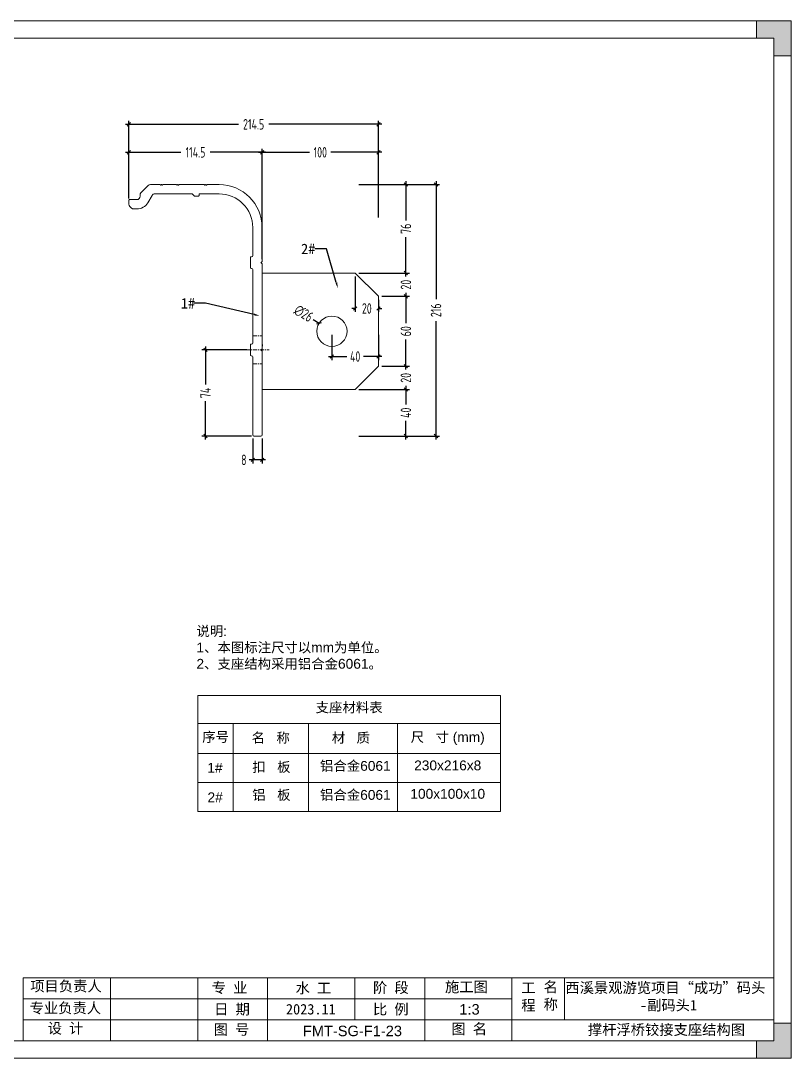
# Model space of a CAD drawing. Header units: millimetres. Extents: x 136606 to 1229059, y 82794 to 127566.
# Drawn here: x 957097 to 957759, y 126455 to 127346 of the extents above; entities that cross this region are included whole.
import ezdxf
from ezdxf import colors
from ezdxf.entities.mleader import LeaderData, LeaderLine
from ezdxf.math import Vec2, Vec3

# ---------------------------------------------------------------- set-up
doc = ezdxf.new("R2010")
doc.units = ezdxf.units.MM
doc.linetypes.add('CENTER', pattern=[0.6, 0.375, -0.075, 0.075, -0.075])
doc.linetypes.add('CENTER2', pattern=[28.575, 19.05, -3.175, 3.175, -3.175])
doc.layers.add('HR-dimension', color=9, linetype='Continuous')
doc.layers.add('标注', color=9, linetype='Continuous')
for name, color, linetype, lineweight in [('加强板', 140, 'Continuous', 18), ('图框', 7, 'Continuous', 13), ('型材', 7, 'Continuous', 15), ('扣板', 7, 'Continuous', 9), ('文本', 3, 'Continuous', 13), ('虚线', 1, 'CENTER2', 0)]:
    doc.layers.add(name, color=color, linetype=linetype, lineweight=lineweight)
doc.styles.add('Arial', font='arial.ttf')
doc.styles.add('hztxt', font='ros1.shx', dxfattribs={"width": 0.8, "bigfont": 'hztxt.shx'})
doc.styles.get("Standard").update_dxf_attribs({"font": 'arial.ttf'})
doc.dimstyles.new('DIM-3', dxfattribs={"dimscale": 3, "dimtxt": 3, "dimasz": 1, "dimexe": 1, "dimexo": 1, "dimgap": 1, "dimtad": 0, "dimdec": 1, "dimrnd": 0.0005, "dimzin": 9, "dimdsep": 46, "dimtxsty": 'hztxt', "dimblk": 'OBLIQUE', "dimcen": 0, "dimdle": 1, "dimclrd": 9, "dimclre": 9, "dimclrt": 2, "dimazin": 2, "dimtfac": 1, "dimtdec": 1, "dimtofl": 0, "dimtmove": 0, "dimatfit": 3, "dimfxl": 1, "dimarcsym": 2})

# ---------------------------------------------------------------- blocks, each defined once
blk = doc.blocks.new('GW-TK')
at = {"layer": '图框', "linetype": 'Continuous', "lineweight": 0}
h = blk.add_hatch(color=256, dxfattribs=at)
h.dxf.hatch_style = 1
h.paths.add_polyline_path([(927593.55, 464715.01), (927593.55, 464710.01), (927598.55, 464710.01), (927598.55, 464705.01), (927603.55, 464705.01), (927603.55, 464715.01)])
h = blk.add_hatch(color=256, dxfattribs=at)
h.dxf.hatch_style = 1
h.paths.add_polyline_path([(927603.55, 464418.01), (927603.55, 464428.01), (927598.55, 464428.01), (927598.55, 464423.01), (927593.55, 464423.01), (927593.55, 464418.01)])
at = {"layer": '图框', "linetype": 'Continuous'}
for p, q in [((927383.55, 464441.02), (927383.55, 464423.01)), ((927408.55, 464441.02), (927408.55, 464423.01)), ((927433.55, 464441.02), (927433.55, 464423.01)), ((927453.55, 464441.02), (927453.55, 464423.01)), ((927478.55, 464441.02), (927478.55, 464429.01)), ((927498.55, 464441.02), (927498.55, 464423.01)), ((927523.55, 464441.02), (927523.55, 464423.01)), ((927538.55, 464441.02), (927538.55, 464429.01)), ((927383.55, 464435.01), (927523.55, 464435.01)), ((927451.56, 464429.01), (927383.55, 464429.01)), ((927383.55, 464429.01), (927598.55, 464429.01))]:
    blk.add_line(p, q, dxfattribs=at)
at = {"layer": '图框'}
for points in [[(927183.55, 464715.01), (927603.55, 464715.01), (927603.55, 464418.01), (927183.55, 464418.01)], [(927188.55, 464710.01), (927598.55, 464710.01), (927598.55, 464423.01), (927188.55, 464423.01)]]:
    blk.add_lwpolyline(points, close=True, dxfattribs=at)
at = {"layer": '图框', "linetype": 'Continuous', "lineweight": 0}
for points in [[(927598.55, 464705.01), (927598.55, 464710.01), (927593.55, 464710.01), (927593.55, 464715.01), (927603.55, 464715.01), (927603.55, 464705.01)], [(927598.55, 464428.01), (927598.55, 464423.01), (927593.55, 464423.01), (927593.55, 464418.01), (927603.55, 464418.01), (927603.55, 464428.01)]]:
    blk.add_lwpolyline(points, close=True, dxfattribs=at)
at = {"layer": '图框', "linetype": 'Continuous'}
blk.add_lwpolyline([(927383.55, 464441.02), (927598.55, 464441.02)], dxfattribs=at)
at = {"layer": '图框', "linetype": 'Continuous', "char_height": 3, "attachment_point": 1}
for s, width, heights, insert in [('{\\fSimSun|b0|i0|c134|p2;项目负责人}', 26.0225, [0], (927385.56, 464440.15)), ('{\\fSimSun|b0|i0|c134|p2;名 称}', 5.2119, [0], (927532.62, 464439.93)), ('{\\fSimSun|b0|i0|c134|p2;专 业}', 12.8345, [0], (927437.53, 464439.73)), ('{\\fSimSun|b0|i0|c134|p2;阶 段}', 17.4775, [0], (927483.73, 464439.73)), ('{\\fSimSun|b0|i0|c134|p2;工 程}', 5.2119, [0], (927526.21, 464439.66)), ('{\\fSimSun|b0|i0|c134|p2;专业负责人}', 24.6361, [2.04], (927385.39, 464433.9)), ('{\\fSimSun|b0|i0|c134|p2;日 期}', 11.224, [0], (927438.25, 464433.55)), ('{\\fSimSun|b0|i0|c134|p2;比 例}', 10.9146, [0], (927483.71, 464433.55)), ('{\\fSimSun|b0|i0|c134|p2;设 计}', 16.2353, [0], (927390.55, 464428.09)), ('{\\fSimSun|b0|i0|c134|p2;图 号}', 23.6261, [0], (927438.11, 464427.75)), ('{\\fSimSun|b0|i0|c134|p2;图 名}', 12.066, [0], (927506.19, 464427.94))]:
    blk.add_mtext_dynamic_manual_height_columns(s, width=width, gutter_width=17.5, heights=heights, dxfattribs=dict(at, insert=insert))
at = {"layer": '图框', "color": 3, "linetype": 'Continuous', "char_height": 3, "attachment_point": 1}
for s, width, insert in [('\\pt9;{\\fSimSun|b0|i0|c134|p2;施工图}', 18.6303, (927504.36, 464439.94)), ('{\\fSimSun|b0|i0|c134|p2;水 工}', 11.224, (927461.55, 464439.63)), ('\\pi0.39911,t9.39911;{\\fSimSun|b0|i0|c134|p2;西溪景观游览项目“成功”码头\\P\\pi21.75744,t30.75744;-副码头1}', 60.0149, (927538.45, 464439.71)), ('{\\fSimSun|b0|i0|c134|p2;2023.11}', 11.224, (927458.8, 464433.55))]:
    blk.add_mtext_dynamic_manual_height_columns(s, width=width, gutter_width=17.5, heights=[0], dxfattribs=dict(at, insert=insert))
blk = doc.blocks.new('_Oblique')
at = {"color": 0, "linetype": 'ByBlock', "lineweight": -2}
blk.add_line((-0.5, -0.5), (0.5, 0.5), dxfattribs=at)
blk = doc.blocks.new('*D2282')
at = {"layer": 'Defpoints', "color": 0, "ltscale": 10, "transparency": 16777216}
for p in [(957294.44, 127063.01), (957255.79, 126989.01), (957298.44, 126989.01)]:
    blk.add_point(p, dxfattribs=at)
at = {"layer": 'HR-dimension', "color": 9, "lineweight": -2, "ltscale": 10, "transparency": 16777216}
for p, q in [((957291.44, 127063.01), (957252.79, 127063.01)), ((957255.79, 127066.01), (957255.79, 127033.21)), ((957255.79, 126986.01), (957255.79, 127018.81)), ((957295.44, 126989.01), (957252.79, 126989.01))]:
    blk.add_line(p, q, dxfattribs=at)
at = {"layer": 'HR-dimension', "color": 9, "lineweight": -2, "ltscale": 10, "transparency": 16777216, "xscale": 3, "yscale": 3, "zscale": 3}
for p, rotation in [((957255.79, 127063.01), 90), ((957255.79, 126989.01), 270)]:
    blk.add_blockref('_Oblique', p, dxfattribs=dict(at, rotation=rotation))
at = {"layer": 'HR-dimension', "color": 2, "ltscale": 10, "transparency": 16777216, "insert": (957255.79, 127026.01), "char_height": 9, "attachment_point": 5, "rotation": 90, "style": 'hztxt'}
blk.add_mtext('74', dxfattribs=at)
blk = doc.blocks.new('*D2283')
at = {"color": 9, "lineweight": -2, "transparency": 16777216}
for p, q in [((957186.94, 127232.67), (957234.47, 127232.67)), ((957189.94, 127192.88), (957189.94, 127235.67)), ((957307.44, 127232.67), (957259.91, 127232.67)), ((957304.44, 127141.02), (957304.44, 127235.67))]:
    blk.add_line(p, q, dxfattribs=at)
at = {"layer": 'Defpoints', "color": 0, "transparency": 16777216}
for p in [(957189.94, 127232.67), (957189.94, 127189.88), (957304.44, 127138.02)]:
    blk.add_point(p, dxfattribs=at)
at = {"color": 9, "lineweight": -2, "transparency": 16777216, "xscale": 3, "yscale": 3, "zscale": 3, "rotation": 180}
blk.add_blockref('_Oblique', (957189.94, 127232.67), dxfattribs=at)
at = {"color": 9, "lineweight": -2, "transparency": 16777216, "xscale": 3, "yscale": 3, "zscale": 3}
blk.add_blockref('_Oblique', (957304.44, 127232.67), dxfattribs=at)
at = {"color": 2, "transparency": 16777216, "insert": (957247.19, 127232.67), "char_height": 9, "attachment_point": 5, "style": 'hztxt'}
blk.add_mtext('114.5', dxfattribs=at)
blk = doc.blocks.new('*D2284')
at = {"color": 9, "lineweight": -2, "transparency": 16777216}
for p, q in [((957301.44, 127232.67), (957345.32, 127232.67)), ((957304.44, 127141.02), (957304.44, 127235.67)), ((957407.44, 127232.67), (957363.56, 127232.67)), ((957404.44, 127176.79), (957404.44, 127235.67))]:
    blk.add_line(p, q, dxfattribs=at)
at = {"layer": 'Defpoints', "color": 0, "transparency": 16777216}
for p in [(957304.44, 127232.67), (957404.44, 127173.79), (957304.44, 127138.02)]:
    blk.add_point(p, dxfattribs=at)
at = {"color": 9, "lineweight": -2, "transparency": 16777216, "xscale": 3, "yscale": 3, "zscale": 3, "rotation": 180}
blk.add_blockref('_Oblique', (957304.44, 127232.67), dxfattribs=at)
at = {"color": 9, "lineweight": -2, "transparency": 16777216, "xscale": 3, "yscale": 3, "zscale": 3}
blk.add_blockref('_Oblique', (957404.44, 127232.67), dxfattribs=at)
at = {"color": 2, "transparency": 16777216, "insert": (957354.44, 127232.67), "char_height": 9, "attachment_point": 5, "style": 'hztxt'}
blk.add_mtext('100', dxfattribs=at)
blk = doc.blocks.new('*D2285')
at = {"color": 9, "lineweight": -2, "transparency": 16777216}
for p, q in [((957186.94, 127256.74), (957284.11, 127256.74)), ((957189.94, 127192.88), (957189.94, 127259.74)), ((957407.44, 127256.74), (957310.27, 127256.74)), ((957404.44, 127181.06), (957404.44, 127259.74))]:
    blk.add_line(p, q, dxfattribs=at)
at = {"layer": 'Defpoints', "color": 0, "transparency": 16777216}
for p in [(957404.44, 127256.74), (957189.94, 127189.88), (957404.44, 127178.06)]:
    blk.add_point(p, dxfattribs=at)
at = {"color": 9, "lineweight": -2, "transparency": 16777216, "xscale": 3, "yscale": 3, "zscale": 3, "rotation": 180}
blk.add_blockref('_Oblique', (957189.94, 127256.74), dxfattribs=at)
at = {"color": 9, "lineweight": -2, "transparency": 16777216, "xscale": 3, "yscale": 3, "zscale": 3}
blk.add_blockref('_Oblique', (957404.44, 127256.74), dxfattribs=at)
at = {"color": 2, "transparency": 16777216, "insert": (957297.19, 127256.74), "char_height": 9, "attachment_point": 5, "style": 'hztxt'}
blk.add_mtext('214.5', dxfattribs=at)
blk = doc.blocks.new('*D2296')
at = {"color": 9, "lineweight": -2, "transparency": 16777216}
for p, q in [((957296.44, 126987.01), (957296.44, 126965.51)), ((957304.44, 126987.01), (957304.44, 126965.51)), ((957296.44, 126968.51), (957293.44, 126968.51)), ((957307.44, 126968.51), (957296.44, 126968.51))]:
    blk.add_line(p, q, dxfattribs=at)
at = {"layer": 'Defpoints', "color": 0, "transparency": 16777216}
for p in [(957296.44, 126990.01), (957304.44, 126990.01), (957296.44, 126968.51)]:
    blk.add_point(p, dxfattribs=at)
at = {"color": 9, "lineweight": -2, "transparency": 16777216, "xscale": 3, "yscale": 3, "zscale": 3, "rotation": 180}
blk.add_blockref('_Oblique', (957296.44, 126968.51), dxfattribs=at)
at = {"color": 9, "lineweight": -2, "transparency": 16777216, "xscale": 3, "yscale": 3, "zscale": 3}
blk.add_blockref('_Oblique', (957304.44, 126968.51), dxfattribs=at)
at = {"color": 2, "transparency": 16777216, "insert": (957288.76, 126968.51), "char_height": 9, "attachment_point": 5, "style": 'hztxt'}
blk.add_mtext('8', dxfattribs=at)
blk = doc.blocks.new('*D2319')
at = {"color": 9, "lineweight": -2, "transparency": 16777216}
for p, q in [((957387.44, 127129.01), (957431.03, 127129.01)), ((957428.03, 127129.01), (957428.03, 127132.01)), ((957407.44, 127109.01), (957431.03, 127109.01)), ((957428.03, 127109.01), (957428.03, 127106.01))]:
    blk.add_line(p, q, dxfattribs=at)
at = {"layer": 'Defpoints', "color": 0, "transparency": 16777216}
for p in [(957384.44, 127129.01), (957404.44, 127109.01), (957428.03, 127109.01)]:
    blk.add_point(p, dxfattribs=at)
at = {"color": 9, "lineweight": -2, "transparency": 16777216, "xscale": 3, "yscale": 3, "zscale": 3}
for p, rotation in [((957428.03, 127129.01), 270), ((957428.03, 127109.01), 90)]:
    blk.add_blockref('_Oblique', p, dxfattribs=dict(at, rotation=rotation))
at = {"color": 2, "transparency": 16777216, "insert": (957428.03, 127119.01), "char_height": 9, "attachment_point": 5, "rotation": 90, "style": 'hztxt'}
blk.add_mtext('20', dxfattribs=at)
blk = doc.blocks.new('*D2320')
at = {"color": 9, "lineweight": -2, "transparency": 16777216}
for p, q in [((957428.03, 127112.01), (957428.03, 127085.97)), ((957407.44, 127109.01), (957431.03, 127109.01)), ((957428.03, 127046.01), (957428.03, 127072.05)), ((957407.44, 127049.01), (957431.03, 127049.01))]:
    blk.add_line(p, q, dxfattribs=at)
at = {"layer": 'Defpoints', "color": 0, "transparency": 16777216}
for p in [(957404.44, 127109.01), (957404.44, 127049.01), (957428.03, 127049.01)]:
    blk.add_point(p, dxfattribs=at)
at = {"color": 9, "lineweight": -2, "transparency": 16777216, "xscale": 3, "yscale": 3, "zscale": 3}
for p, rotation in [((957428.03, 127109.01), 90), ((957428.03, 127049.01), 270)]:
    blk.add_blockref('_Oblique', p, dxfattribs=dict(at, rotation=rotation))
at = {"color": 2, "transparency": 16777216, "insert": (957428.03, 127079.01), "char_height": 9, "attachment_point": 5, "rotation": 90, "style": 'hztxt'}
blk.add_mtext('60', dxfattribs=at)
blk = doc.blocks.new('*D2321')
at = {"color": 9, "lineweight": -2, "transparency": 16777216}
for p, q in [((957407.44, 127049.01), (957431.03, 127049.01)), ((957428.03, 127049.01), (957428.03, 127052.01)), ((957387.44, 127029.01), (957431.03, 127029.01)), ((957428.03, 127029.01), (957428.03, 127026.01))]:
    blk.add_line(p, q, dxfattribs=at)
at = {"layer": 'Defpoints', "color": 0, "transparency": 16777216}
for p in [(957404.44, 127049.01), (957384.44, 127029.01), (957428.03, 127029.01)]:
    blk.add_point(p, dxfattribs=at)
at = {"color": 9, "lineweight": -2, "transparency": 16777216, "xscale": 3, "yscale": 3, "zscale": 3}
for p, rotation in [((957428.03, 127049.01), 270), ((957428.03, 127029.01), 90)]:
    blk.add_blockref('_Oblique', p, dxfattribs=dict(at, rotation=rotation))
at = {"color": 2, "transparency": 16777216, "insert": (957428.03, 127039.01), "char_height": 9, "attachment_point": 5, "rotation": 90, "style": 'hztxt'}
blk.add_mtext('20', dxfattribs=at)
blk = doc.blocks.new('*D2297')
at = {"color": 9, "lineweight": -2, "transparency": 16777216}
for p, q in [((957384.44, 127126.01), (957384.44, 127095.58)), ((957404.44, 127106.01), (957404.44, 127095.58)), ((957384.44, 127098.58), (957381.44, 127098.58)), ((957404.44, 127098.58), (957407.44, 127098.58))]:
    blk.add_line(p, q, dxfattribs=at)
at = {"layer": 'Defpoints', "color": 0, "transparency": 16777216}
for p in [(957384.44, 127129.01), (957404.44, 127109.01), (957384.44, 127098.58)]:
    blk.add_point(p, dxfattribs=at)
at = {"color": 9, "lineweight": -2, "transparency": 16777216, "xscale": 3, "yscale": 3, "zscale": 3}
blk.add_blockref('_Oblique', (957384.44, 127098.58), dxfattribs=at)
at = {"color": 9, "lineweight": -2, "transparency": 16777216, "xscale": 3, "yscale": 3, "zscale": 3, "rotation": 180}
blk.add_blockref('_Oblique', (957404.44, 127098.58), dxfattribs=at)
at = {"color": 2, "transparency": 16777216, "insert": (957394.44, 127098.58), "char_height": 9, "attachment_point": 5, "style": 'hztxt'}
blk.add_mtext('20', dxfattribs=at)
blk = doc.blocks.new('*D2322')
at = {"color": 9, "lineweight": -2, "transparency": 16777216}
for p, q in [((957364.44, 127076.01), (957364.44, 127054.29)), ((957404.44, 127076.01), (957404.44, 127054.29)), ((957361.44, 127057.29), (957377.36, 127057.29)), ((957407.44, 127057.29), (957391.52, 127057.29))]:
    blk.add_line(p, q, dxfattribs=at)
at = {"layer": 'Defpoints', "color": 0, "transparency": 16777216}
for p in [(957364.44, 127079.01), (957404.44, 127079.01), (957404.44, 127057.29)]:
    blk.add_point(p, dxfattribs=at)
at = {"color": 9, "lineweight": -2, "transparency": 16777216, "xscale": 3, "yscale": 3, "zscale": 3, "rotation": 180}
blk.add_blockref('_Oblique', (957364.44, 127057.29), dxfattribs=at)
at = {"color": 9, "lineweight": -2, "transparency": 16777216, "xscale": 3, "yscale": 3, "zscale": 3}
blk.add_blockref('_Oblique', (957404.44, 127057.29), dxfattribs=at)
at = {"color": 2, "transparency": 16777216, "insert": (957384.44, 127057.29), "char_height": 9, "attachment_point": 5, "style": 'hztxt'}
blk.add_mtext('40', dxfattribs=at)
blk = doc.blocks.new('*D2298')
at = {"color": 9, "lineweight": -2, "transparency": 16777216}
for p, q in [((957387.44, 127205.01), (957431.03, 127205.01)), ((957428.03, 127208.01), (957428.03, 127174.09)), ((957428.03, 127126.01), (957428.03, 127159.93)), ((957387.44, 127129.01), (957431.03, 127129.01))]:
    blk.add_line(p, q, dxfattribs=at)
at = {"layer": 'Defpoints', "color": 0, "transparency": 16777216}
for p in [(957384.44, 127205.01), (957428.03, 127205.01), (957384.44, 127129.01)]:
    blk.add_point(p, dxfattribs=at)
at = {"color": 9, "lineweight": -2, "transparency": 16777216, "xscale": 3, "yscale": 3, "zscale": 3}
for p, rotation in [((957428.03, 127205.01), 90), ((957428.03, 127129.01), 270)]:
    blk.add_blockref('_Oblique', p, dxfattribs=dict(at, rotation=rotation))
at = {"color": 2, "transparency": 16777216, "insert": (957428.03, 127167.01), "char_height": 9, "attachment_point": 5, "rotation": 90, "style": 'hztxt'}
blk.add_mtext('76', dxfattribs=at)
blk = doc.blocks.new('*D2299')
at = {"color": 9, "lineweight": -2, "transparency": 16777216}
for p, q in [((957428.03, 127032.01), (957428.03, 127016.09)), ((957387.44, 127029.01), (957431.03, 127029.01)), ((957428.03, 126986.01), (957428.03, 127001.93)), ((957387.44, 126989.01), (957431.03, 126989.01))]:
    blk.add_line(p, q, dxfattribs=at)
at = {"layer": 'Defpoints', "color": 0, "transparency": 16777216}
for p in [(957384.44, 127029.01), (957384.44, 126989.01), (957428.03, 126989.01)]:
    blk.add_point(p, dxfattribs=at)
at = {"color": 9, "lineweight": -2, "transparency": 16777216, "xscale": 3, "yscale": 3, "zscale": 3}
for p, rotation in [((957428.03, 127029.01), 90), ((957428.03, 126989.01), 270)]:
    blk.add_blockref('_Oblique', p, dxfattribs=dict(at, rotation=rotation))
at = {"color": 2, "transparency": 16777216, "insert": (957428.03, 127009.01), "char_height": 9, "attachment_point": 5, "rotation": 90, "style": 'hztxt'}
blk.add_mtext('40', dxfattribs=at)
blk = doc.blocks.new('*D2323')
at = {"color": 9, "lineweight": -2, "transparency": 16777216}
blk.add_line((957348.35, 127089.1), (957353.43, 127085.91), dxfattribs=at)
at = {"layer": 'Defpoints', "color": 0, "transparency": 16777216}
for p in [(957353.43, 127085.91), (957375.46, 127072.1)]:
    blk.add_point(p, dxfattribs=at)
at = {"color": 9, "lineweight": -2, "transparency": 16777216, "xscale": 3, "yscale": 3, "zscale": 3, "rotation": 327.9095850339663}
blk.add_blockref('_Oblique', (957353.43, 127085.91), dxfattribs=at)
at = {"color": 2, "transparency": 16777216, "insert": (957340.11, 127094.27), "char_height": 9, "attachment_point": 5, "rotation": 327.90959, "style": 'hztxt'}
blk.add_mtext('∅26', dxfattribs=at)
blk = doc.blocks.new('*D2300')
at = {"color": 9, "lineweight": -2, "transparency": 16777216}
for p, q in [((957387.44, 127205.01), (957456.9, 127205.01)), ((957453.9, 127208.01), (957453.9, 127106.49)), ((957453.9, 126986.01), (957453.9, 127087.53)), ((957387.44, 126989.01), (957456.9, 126989.01))]:
    blk.add_line(p, q, dxfattribs=at)
at = {"layer": 'Defpoints', "color": 0, "transparency": 16777216}
for p in [(957384.44, 127205.01), (957384.44, 126989.01), (957453.9, 126989.01)]:
    blk.add_point(p, dxfattribs=at)
at = {"color": 9, "lineweight": -2, "transparency": 16777216, "xscale": 3, "yscale": 3, "zscale": 3}
for p, rotation in [((957453.9, 127205.01), 90), ((957453.9, 126989.01), 270)]:
    blk.add_blockref('_Oblique', p, dxfattribs=dict(at, rotation=rotation))
at = {"color": 2, "transparency": 16777216, "insert": (957453.9, 127097.01), "char_height": 9, "attachment_point": 5, "rotation": 90, "style": 'hztxt'}
blk.add_mtext('216', dxfattribs=at)
blk = doc.blocks.new('扣板A')
at = {"layer": '扣板'}
for p, q in [((33, 216), (43.17, 216)), ((43.31, 215.94), (43.69, 215.56)), ((43.98, 215.56), (44.36, 215.94)), ((44.64, 215.94), (45.02, 215.56)), ((45.31, 215.56), (45.69, 215.94)), ((45.83, 216), (67.17, 216)), ((67.31, 215.94), (67.69, 215.56)), ((67.98, 215.56), (68.36, 215.94)), ((68.64, 215.94), (69.02, 215.56)), ((69.31, 215.56), (69.69, 215.94)), ((69.83, 216), (81.17, 216)), ((81.31, 215.94), (81.69, 215.56)), ((81.98, 215.56), (82.36, 215.94)), ((82.64, 215.94), (83.02, 215.56)), ((83.31, 215.56), (83.69, 215.94)), ((83.83, 216), (91.76, 216)), ((93.88, 215.12), (100.41, 208.59)), ((49.7, 208), (33, 208)), ((50.2, 206.5), (50.2, 207.5)), ((53.79, 206), (50.7, 206)), ((55.91, 207.71), (54.49, 206.29)), ((88, 208), (56.61, 208)), ((90.58, 206.54), (94.25, 200.37)), ((100.7, 207.89), (100.7, 206)), ((103.7, 203), (110, 203)), ((108.38, 195.88), (109.62, 197.12)), ((110.5, 202.5), (110.5, 199.24)), ((103.7, 195), (106.26, 195)), ((-4, 150.17), (-4, 179)), ((4, 179), (4, 155)), ((5, 154), (5.5, 154)), ((6, 153.5), (6, 144.5)), ((-4, 75.17), (-4, 147.83)), ((-3.06, 149.14), (-3.94, 150.02)), ((-3.94, 147.98), (-3.06, 148.86)), ((4, 143), (4, 80)), ((5.5, 144), (5, 144)), ((-4, 1), (-4, 72.83)), ((-3.06, 74.14), (-3.94, 75.02)), ((-3.94, 72.98), (-3.06, 73.86)), ((5, 79), (5.5, 79)), ((6, 78.5), (6, 69.5)), ((4, 68), (4, 1)), ((5.5, 69), (5, 69)), ((3, 0), (-3, 0))]:
    blk.add_line(p, q, dxfattribs=at)
for centre, radius, start, end in [((33, 179), 37, 90, 180), ((43.17, 215.8), 0.2, 44.99999, 90), ((43.83, 215.7), 0.2, 224.99999, 315), ((44.5, 215.8), 0.2, 44.99999, 135.00001), ((45.17, 215.7), 0.2, 224.99999, 315), ((45.83, 215.8), 0.2, 90, 135.00001), ((67.17, 215.8), 0.2, 44.99999, 90), ((67.83, 215.7), 0.2, 224.99999, 315), ((68.5, 215.8), 0.2, 44.99999, 135.00001), ((69.17, 215.7), 0.2, 224.99999, 315), ((69.83, 215.8), 0.2, 90, 135.00001), ((81.17, 215.8), 0.2, 44.99999, 90), ((81.83, 215.7), 0.2, 224.99999, 315), ((82.5, 215.8), 0.2, 44.99999, 135.00001), ((83.17, 215.7), 0.2, 224.99999, 315), ((83.83, 215.8), 0.2, 90, 135.00001), ((91.76, 213), 3, 45, 90), ((33, 179), 29, 90, 180), ((49.7, 207.5), 0.5, 360, 90), ((50.7, 206.5), 0.5, 180, 270), ((53.79, 207), 1, 270, 315), ((56.61, 207), 1, 90, 135), ((88, 205), 3, 30.78175, 90), ((99.7, 207.89), 1, 0, 45), ((103.7, 206), 3, 180, 270), ((103.7, 206), 11, 210.78175, 270), ((107.5, 199.24), 3, 315, 0), ((110, 202.5), 0.5, 0, 90), ((106.26, 198), 3, 270, 315), ((5, 155), 1, 180, 270), ((5.5, 153.5), 0.5, 0, 90), ((-3.8, 150.17), 0.2, 180, 225), ((-3.8, 147.83), 0.2, 135, 180), ((-3.2, 149), 0.2, 315, 45), ((5, 143), 1, 90, 180), ((5.5, 144.5), 0.5, 270, 0), ((-3.8, 75.17), 0.2, 180, 225), ((-3.8, 72.83), 0.2, 135, 180), ((-3.2, 74), 0.2, 315, 45), ((5, 80), 1, 180, 270), ((5.5, 78.5), 0.5, 0, 90), ((5, 68), 1, 90, 180), ((5.5, 69.5), 0.5, 270, 0), ((-3, 1), 1, 180, 270), ((3, 1), 1, 270, 360)]:
    blk.add_arc(centre, radius, start, end, dxfattribs=at)

msp = doc.modelspace()

# ---------------------------------------------------------------- linework, layer by layer
msp.add_line((957304.4433, 127067.5138), (957304.4433, 127066.1138))
at = {"layer": '加强板', "color": 3}
msp.add_lwpolyline([(957384.4433, 127129.0075), (957404.4433, 127109.0075), (957404.4433, 127049.0075), (957384.4433, 127029.0075), (957304.4433, 127029.0075), (957304.4433, 127129.0075)], close=True, dxfattribs=at)
msp.add_circle((957364.4433, 127079.0075), 13, dxfattribs=at)
at = {"layer": '文本'}
for p, q in [((957249.3168, 126766.2684), (957249.3168, 126666.6826)), ((957249.3168, 126766.2684), (957509.1936, 126766.2684)), ((957509.1936, 126766.2684), (957509.1936, 126666.6826)), ((957249.3168, 126742.0635), (957509.1936, 126742.0635)), ((957279.6089, 126742.0635), (957279.6089, 126666.6826)), ((957344.1924, 126742.0635), (957344.1924, 126666.6826)), ((957420.7899, 126742.0635), (957420.7899, 126666.6826)), ((957509.1936, 126742.0635), (957509.1936, 126666.9601)), ((957249.3168, 126716.4755), (957509.1936, 126716.4755)), ((957249.3168, 126691.579), (957509.1936, 126691.579)), ((957249.3168, 126666.6826), (957509.1936, 126666.6826))]:
    msp.add_line(p, q, dxfattribs=at)
at = {"layer": '虚线', "color": 1, "linetype": 'CENTER', "ltscale": 10}
for points in [[(957296.4433, 127075.0025), (957304.4433, 127075.0025)], [(957290.4433, 127063.0075), (957310.4433, 127063.0075)], [(957296.4433, 127051.0025), (957304.4433, 127051.0025)]]:
    msp.add_lwpolyline(points, dxfattribs=at)

# ---------------------------------------------------------------- block references
at = {"layer": '型材', "color": 2, "lineweight": 100, "transparency": 33554661, "xscale": -1}
msp.add_blockref('扣板A', (957300.4433, 126989.0075), dxfattribs=at)
at = {"layer": '文本', "xscale": 3, "yscale": 3, "zscale": 3}
msp.add_blockref('GW-TK', (-1825051.4691, -1266799.3827), dxfattribs=at)

# ---------------------------------------------------------------- texts
at = {"layer": '文本', "style": 'Arial'}
for p in [(957354.1949, 126701.5065), (957354.1949, 126676.6101)]:
    msp.add_text('铝合金6061', height=8.4375, dxfattribs=at).set_placement(p)
at = {"layer": '文本', "insert": (957248.0305, 126825.7432), "char_height": 8.4375, "attachment_point": 1, "style": 'Arial'}
msp.add_mtext_dynamic_manual_height_columns('{\\fSimSun|b0|i0|c134|p2;说明}:\\P1{\\fSimSun|b0|i0|c134|p2;、本图标注尺寸以}mm{\\fSimSun|b0|i0|c134|p2;为单位。\\P}2{\\fSimSun|b0|i0|c134|p2;、支座结构采用铝合金}6061{\\fSimSun|b0|i0|c134|p2;。}', width=203.497461, gutter_width=12.5, heights=[0], dxfattribs=at)
at = {"layer": '文本', "char_height": 8.4375, "attachment_point": 5, "style": 'Arial'}
for s, insert in [('支座材料表', (957379.2493, 126755.442)), ('序号', (957264.4959, 126730.1481)), ('名   称', (957311.8518, 126729.4334)), ('材   质', (957380.714, 126729.4334)), ('尺   寸 (mm)', (957463.9613, 126729.2494)), ('扣   板', (957312.3978, 126704.3217)), ('230x216x8', (957463.9613, 126706.0887)), ('1#', (957263.9188, 126704.1146)), ('铝   板', (957312.3978, 126680.3241)), ('100x100x10', (957463.9613, 126681.6767)), ('2#', (957264.0694, 126678.7232))]:
    msp.add_mtext(s, dxfattribs=dict(at, insert=insert))
at = {"layer": '文本', "color": 6, "char_height": 9, "attachment_point": 1, "style": 'Arial'}
for s, width, gutter_width, heights, insert in [('1:3', 19.702496, 1.4062, [0], (957473.9354, 126501.1484)), ('{\\C256;FMT-SG-F1-23}', 69.470087, 0, [9.4744], (957339.4607, 126482.6042)), ('撑杆浮桥铰接支座结构图', 164.493338, 1.4062, [0], (957584.4105, 126483.6736))]:
    msp.add_mtext_dynamic_manual_height_columns(s, width=width, gutter_width=gutter_width, heights=heights, dxfattribs=dict(at, insert=insert))

# ---------------------------------------------------------------- dimensions: what is measured, and where the dimension line sits
for base, p1, p2, picture, middle in [((957404.4433, 127256.7425), (957189.9433, 127189.8788), (957404.4433, 127178.0586), '*D2285', (957297.1933, 127256.7425)), ((957189.9433, 127232.6723), (957304.4433, 127138.0156), (957189.9433, 127189.8788), '*D2283', (957247.1933, 127232.6723)), ((957304.4433, 127232.6723), (957404.4433, 127173.7936), (957304.4433, 127138.0156), '*D2284', (957354.4433, 127232.6723)), ((957384.4433, 127098.5769), (957404.4433, 127109.0075), (957384.4433, 127129.0075), '*D2297', (957394.4433, 127098.5769)), ((957404.4433, 127057.2929), (957364.4433, 127079.0075), (957404.4433, 127079.0075), '*D2322', (957384.4433, 127057.2929)), ((957296.4433, 126968.5077), (957304.4433, 126990.0075), (957296.4433, 126990.0075), '*D2296', (957288.7633, 126968.5077))]:
    dim = msp.add_linear_dim(base=base, p1=p1, p2=p2, dimstyle='DIM-3')
    dim.commit()
    dim.dimension.update_dxf_attribs({"geometry": picture, "text_midpoint": middle})
for base, p1, p2, picture, middle in [((957428.0256, 127205.0075), (957384.4433, 127129.0075), (957384.4433, 127205.0075), '*D2298', (957428.0256, 127167.0075)), ((957453.9001, 126989.0075), (957384.4433, 127205.0075), (957384.4433, 126989.0075), '*D2300', (957453.9001, 127097.0075)), ((957428.0256, 127109.0075), (957384.4433, 127129.0075), (957404.4433, 127109.0075), '*D2319', (957428.0256, 127119.0075)), ((957428.0256, 127049.0075), (957404.4433, 127109.0075), (957404.4433, 127049.0075), '*D2320', (957428.0256, 127079.0075)), ((957428.0256, 127029.0075), (957404.4433, 127049.0075), (957384.4433, 127029.0075), '*D2321', (957428.0256, 127039.0075)), ((957428.0256, 126989.0075), (957384.4433, 127029.0075), (957384.4433, 126989.0075), '*D2299', (957428.0256, 127009.0075))]:
    dim = msp.add_linear_dim(base=base, p1=p1, p2=p2, angle=90, dimstyle='DIM-3')
    dim.commit()
    dim.dimension.update_dxf_attribs({"geometry": picture, "text_midpoint": middle})
dim = msp.add_diameter_dim_2p(p1=(957375.457, 127072.1011), p2=(957353.4295, 127085.9138), dimstyle='DIM-3')
dim.commit()
dim.dimension.update_dxf_attribs({"geometry": '*D2323', "text_midpoint": (957340.1114, 127094.2652)})
at = {"layer": 'HR-dimension', "ltscale": 10}
dim = msp.add_linear_dim(base=(957255.7942, 126989.0075), p1=(957294.4433, 127063.0075), p2=(957298.4433, 126989.0075), angle=90, dimstyle='DIM-3', dxfattribs=at)
dim.commit()
dim.dimension.update_dxf_attribs({"geometry": '*D2282', "text_midpoint": (957255.7942, 127026.0075)})

# ---------------------------------------------------------------- leaders
at = {"layer": '标注', "color": 6}
ml = msp.add_multileader_mtext('Standard', dxfattribs=at)
ml.set_content('{\\fSimSun|b0|i0|c134|p2;2#}', color=6, style='Arial')
ml.set_leader_properties(color=9)
ml.build(insert=Vec2(0, 0))
ml.multileader.update_dxf_attribs({"dogleg_length": 100, "arrow_head_size": 5})
ctx = ml.context
ctx.base_point, ctx.char_height, ctx.arrow_head_size, ctx.landing_gap_size, ctx.plane_origin = Vec3(957337.7552, 127149.703), 9, 5, 0.2, Vec3(957256.8528, 258206.7675)
notes = []
notes.append((ctx, [(1, (1, 1, 0), (957359.8052, 127149.703), (-1, 0), 10, [(0, [(957369.6064, 127115.9764)], 0, [])])]))
ctx.mtext.insert, ctx.mtext.width, ctx.mtext.defined_height, ctx.mtext.flow_direction = Vec3(957337.9552, 127154.203), 15.358341, 12.6472, 5
ml = msp.add_multileader_mtext('Standard', dxfattribs=at)
ml.set_content('{\\fSimSun|b0|i0|c134|p2;1#}', color=6, style='Arial')
ml.set_leader_properties(color=9)
ml.build(insert=Vec2(0, 0))
ml.multileader.update_dxf_attribs({"dogleg_length": 100, "arrow_head_size": 5})
ctx = ml.context
ctx.base_point, ctx.char_height, ctx.arrow_head_size, ctx.landing_gap_size, ctx.plane_origin = Vec3(957048.6164, 127109.3922), 9, 5, 0.2, Vec3(956988.7553, 258130.5628)
notes.append((ctx, [(0, (1, 1, 0), (957038.6164, 127109.3922), (1, 0), 10, [(0, [(956993.8083, 127094.2653)], 0, [])])]))
ctx.mtext.insert, ctx.mtext.width, ctx.mtext.defined_height, ctx.mtext.flow_direction = Vec3(957048.8164, 127113.8922), 100, 36.9267, 5
ml = msp.add_multileader_mtext('Standard', dxfattribs=at)
ml.set_content('{\\fSimSun|b0|i0|c134|p2;1#}', color=6, style='Arial')
ml.set_leader_properties(color=9)
ml.build(insert=Vec2(0, 0))
ml.multileader.update_dxf_attribs({"dogleg_length": 100, "arrow_head_size": 5})
ctx = ml.context
ctx.base_point, ctx.char_height, ctx.arrow_head_size, ctx.landing_gap_size, ctx.plane_origin = Vec3(957234.4704, 127103.0304), 9, 5, 0.2, Vec3(957192.8486, 258132.6999)
notes.append((ctx, [(1, (1, 1, 0), (957255.7204, 127103.0304), (-1, 0), 10, [(0, [(957302.4059, 127092.2602)], 0, [])])]))
ctx.mtext.insert, ctx.mtext.width, ctx.mtext.defined_height, ctx.mtext.flow_direction = Vec3(957234.6704, 127107.5304), 100, 36.9267, 5
ml = msp.add_multileader_mtext('Standard', dxfattribs=at)
ml.set_content('{\\fSimSun|b0|i0|c134|p2;1#}', color=6, style='Arial')
ml.set_leader_properties(color=9)
ml.build(insert=Vec2(0, 0))
ml.multileader.update_dxf_attribs({"dogleg_length": 100, "arrow_head_size": 5})
ctx = ml.context
ctx.base_point, ctx.char_height, ctx.arrow_head_size, ctx.landing_gap_size, ctx.plane_origin = Vec3(957045.5076, 126851.3755), 9, 5, 0.2, Vec3(956997.9028, 257780.3375)
notes.append((ctx, [(0, (1, 1, 0), (957035.5076, 126851.3755), (1, 0), 10, [(0, [(957002.9558, 126836.4849)], 0, [])])]))
ctx.mtext.insert, ctx.mtext.width, ctx.mtext.defined_height, ctx.mtext.flow_direction = Vec3(957045.7076, 126855.8755), 100, 36.9267, 5
for ctx, leaders in notes:
    for number, flags, end, landing, length, lines in leaders:
        leader = LeaderData()
        leader.index, (leader.has_last_leader_line, leader.has_dogleg_vector, leader.attachment_direction) = number, flags
        leader.last_leader_point, leader.dogleg_vector, leader.dogleg_length = Vec3(end), Vec3(landing), length
        for number, points, colour, breaks in lines:
            line = LeaderLine()
            line.index, line.vertices, line.color, line.breaks = number, Vec3.list(points), colors.encode_raw_color(colour), breaks
            leader.lines.append(line)
        ctx.leaders.append(leader)

doc.saveas('drawing.dxf')
